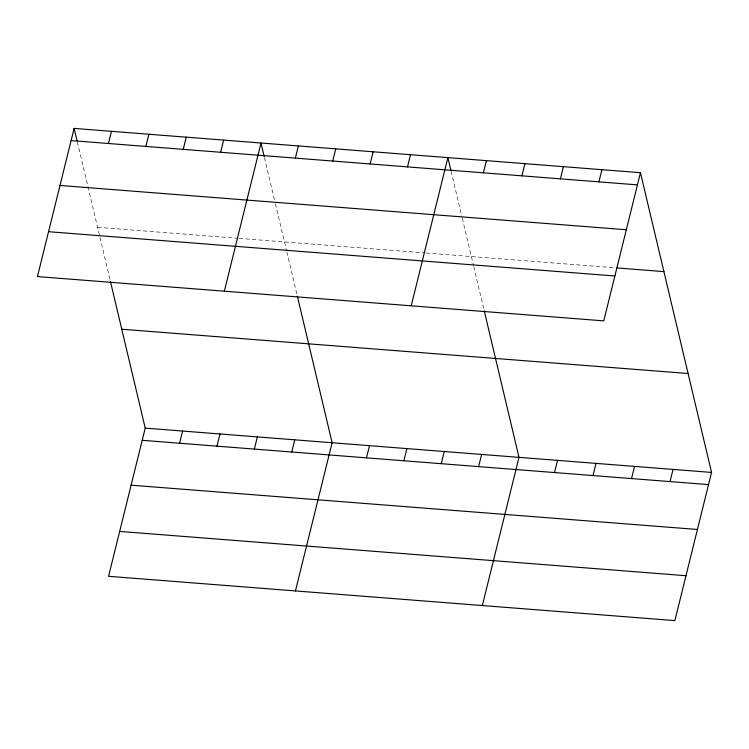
<?xml version="1.0" encoding="UTF-8"?>
<svg xmlns="http://www.w3.org/2000/svg" width="749" height="749" viewBox="0 0 749 749"><rect width="100%" height="100%" fill="white"/><g stroke="black" fill="none" stroke-linecap="round" stroke-linejoin="round"><path stroke-width="0.56" stroke-dasharray="3.75 2.81" d="M97.585 227.312L238.032 238.294M239.165 238.388L424.917 252.909M426.05 253.003L615.201 267.796M451.085 171.118L462.021 217.21M462.292 218.333L473.462 265.408M473.724 266.513L483.976 309.712M264.472 157.627L275.136 202.586M275.407 203.709L286.577 250.793M286.839 251.898L297.091 295.097M77.316 141.889L99.692 236.169M99.954 237.283L110.206 280.482"/><path stroke-width="1.12" d="M74.123 128.397L37.45 276.578L603.769 320.872L640.442 172.691L74.123 128.397L77.053 140.765M108.483 143.508L111.498 131.328M145.858 146.43L148.873 134.249M183.233 149.351L186.248 137.17M110.468 281.587L145.231 428.128L108.558 576.309L674.877 620.603L711.55 472.422L640.442 172.691M220.618 152.272L223.623 140.091M179.591 443.23L182.606 431.049M224.335 291.192L261.008 143.022L264.2 156.504M216.976 446.161L219.991 433.98M295.368 158.123L298.383 145.943M254.351 449.082L257.366 436.901M332.743 161.044L335.758 148.864M291.726 452.003L294.741 439.822M370.118 163.965L373.133 151.785M295.443 590.924L332.116 442.743L297.353 296.201M407.503 166.896L410.508 154.715M366.476 457.845L369.491 445.674M411.22 305.807L447.893 157.636L450.823 169.995M403.861 460.775L406.876 448.595M483.386 172.822L486.401 160.651M441.236 463.697L444.251 451.516M521.894 175.837L524.909 163.657M478.611 466.618L481.626 454.437M560.402 178.852L563.417 166.671M482.328 605.538L519.001 457.358L484.238 310.826M598.91 181.867L601.924 169.686M554.494 472.553L557.509 460.373M593.011 475.568L596.017 463.388M631.519 478.583L634.534 466.402M670.027 481.588L673.042 469.408M71.108 140.578L637.427 184.872M59.995 185.462L626.314 229.756M616.333 267.88L663.904 271.606M48.554 231.703L614.873 275.988M121.769 329.223L688.088 373.508M145.231 428.128L711.55 472.422M142.216 440.309L708.535 484.603M131.112 485.193L697.431 529.477M119.671 531.425L685.99 575.719"/></g></svg>
